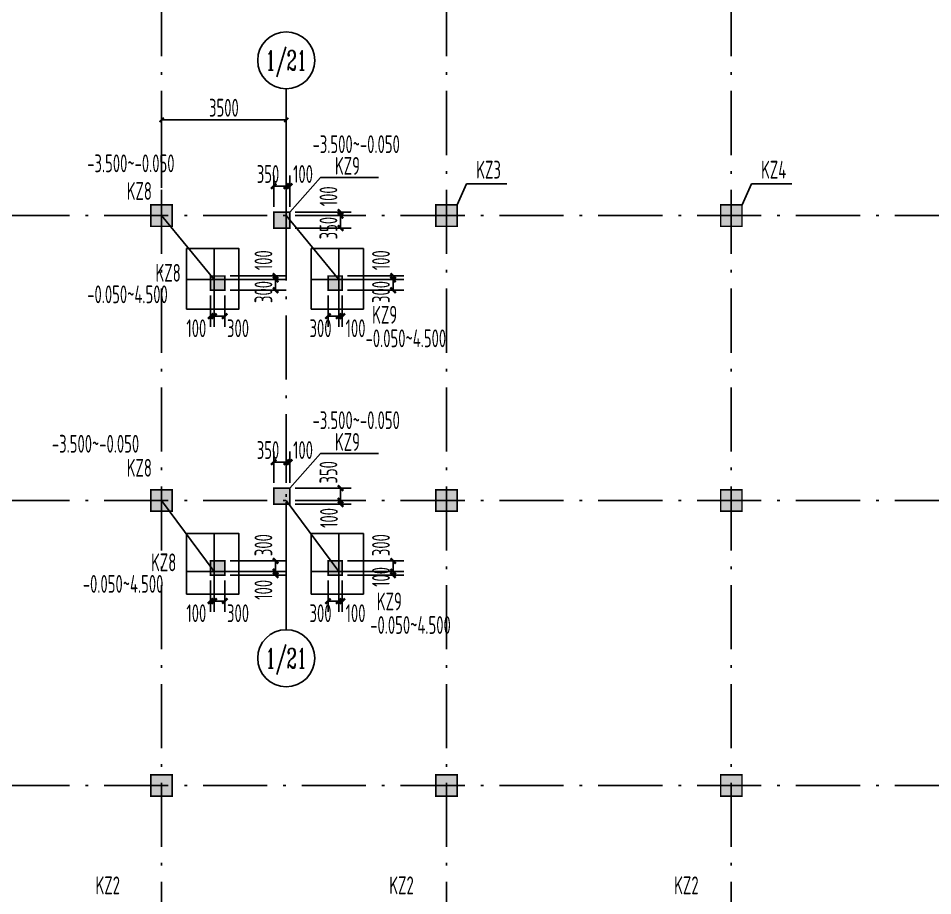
# Model space of a CAD drawing. Extents: x 2468086 to 6957054, y -3413633 to -667223.
# Drawn here: x 5045747 to 5071426, y -1129861 to -1105227 of the extents above; entities that cross this region are included whole.
import ezdxf
from ezdxf.enums import TextEntityAlignment as Align

# ---------------------------------------------------------------- set-up
doc = ezdxf.new("R2010")
doc.units = 0
doc.header["$LTSCALE"] = 100
doc.header["$MEASUREMENT"] = 0
doc.linetypes.add('2', pattern=[18.5, 12, -3, 0.5, -3])
doc.layers.get('DEFPOINTS').update_dxf_attribs({"linetype": 'CONTINUOUS'})
for name, color, linetype in [('AXIS', 3, 'CONTINUOUS'), ('AXIS_TEXT', 7, 'CONTINUOUS'), ('柱', 2, 'CONTINUOUS'), ('柱填充', 43, 'CONTINUOUS'), ('柱编号', 211, 'CONTINUOUS'), ('轴线__尺寸数字', 7, 'CONTINUOUS'), ('轴线__点划线', 252, '2')]:
    doc.layers.add(name, color=color, linetype=linetype)
doc.styles.add('_TCH_AXIS', font='COMPLEX', dxfattribs={"bigfont": 'GBCBIG'})
doc.styles.add('GB', font='gbxwxt.shx', dxfattribs={"width": 0.7, "height": 500, "bigfont": 'gbhzfs.shx'})
doc.dimstyles.new('LYSDIM1', dxfattribs={"dimtxt": 375, "dimasz": 1.5, "dimexe": 300, "dimexo": 150, "dimgap": 90, "dimtad": 1, "dimdec": 0, "dimzin": 0, "dimdsep": 46, "dimtxsty": 'GB', "dimblk1": 'JT', "dimblk2": 'JT', "dimsah": 1, "dimcen": 0, "dimclrt": 7, "dimadec": 0, "dimazin": 0, "dimtfac": 1, "dimtdec": 0, "dimtix": 1, "dimtmove": 2, "dimatfit": 3, "dimldrblk": 'JT', "dimfxl": 1, "dimtolj": 1, "dimtzin": 0, "dimarcsym": 0})

# ---------------------------------------------------------------- blocks, each defined once
blk = doc.blocks.new('JT')
at = {"layer": '轴线__尺寸数字', "const_width": 45}
blk.add_lwpolyline([(-50, -50), (50, 50)], dxfattribs=at)
blk.add_lwpolyline([(-50, -50), (50, 50)], dxfattribs=at)
blk = doc.blocks.new('*D2796')
at = {"layer": 'DEFPOINTS', "color": 0, "transparency": 16777216}
for p in [(5053271, -1108078), (5049771, -1110136), (5053271, -1110136)]:
    blk.add_point(p, dxfattribs=at)
at = {"layer": '轴线__尺寸数字', "color": 0, "lineweight": -2, "transparency": 16777216}
for p, q in [((5049771, -1109986), (5049771, -1107978)), ((5053271, -1109986), (5053271, -1107978)), ((5049772, -1108078), (5053270, -1108078))]:
    blk.add_line(p, q, dxfattribs=at)
at = {"layer": '轴线__尺寸数字', "color": 0, "lineweight": -2, "transparency": 16777216, "xscale": 1.2, "yscale": 1.2, "zscale": 1.2, "rotation": 180}
blk.add_blockref('JT', (5049771, -1108078), dxfattribs=at)
at = {"layer": '轴线__尺寸数字', "color": 0, "lineweight": -2, "transparency": 16777216, "xscale": 1.2, "yscale": 1.2, "zscale": 1.2}
blk.add_blockref('JT', (5053271, -1108078), dxfattribs=at)
at = {"layer": '轴线__尺寸数字', "color": 7, "transparency": 16777216, "insert": (5051521, -1107738), "char_height": 500, "attachment_point": 5, "style": 'GB'}
blk.add_mtext('\\A1;3500', dxfattribs=at)
blk = doc.blocks.new('*D3688')
at = {"layer": 'DEFPOINTS', "color": 0, "transparency": 16777216}
for p in [(5053271, -1109940), (5053271, -1110668), (5053371, -1110668)]:
    blk.add_point(p, dxfattribs=at)
at = {"layer": '柱填充', "color": 0, "lineweight": -2, "transparency": 16777216}
for p, q in [((5053271, -1110518), (5053271, -1109640)), ((5053371, -1110518), (5053371, -1109640)), ((5053269, -1109940), (5053268, -1109940)), ((5053371, -1109940), (5053271, -1109940)), ((5053372, -1109940), (5053374, -1109940))]:
    blk.add_line(p, q, dxfattribs=at)
at = {"layer": '柱填充', "color": 0, "lineweight": -2, "transparency": 16777216, "xscale": 1.5, "yscale": 1.5, "zscale": 1.5}
blk.add_blockref('JT', (5053271, -1109940), dxfattribs=at)
at = {"layer": '柱填充', "color": 0, "lineweight": -2, "transparency": 16777216, "xscale": 1.5, "yscale": 1.5, "zscale": 1.5, "rotation": 180}
blk.add_blockref('JT', (5053371, -1109940), dxfattribs=at)
at = {"layer": '柱填充', "color": 7, "transparency": 16777216, "insert": (5053743, -1109599), "char_height": 500, "attachment_point": 5, "style": 'GB'}
blk.add_mtext('\\A1;100', dxfattribs=at)
blk = doc.blocks.new('*D3689')
at = {"layer": 'DEFPOINTS', "color": 0, "transparency": 16777216}
for p in [(5052921, -1109940), (5052921, -1110668), (5053271, -1110668)]:
    blk.add_point(p, dxfattribs=at)
at = {"layer": '柱填充', "color": 0, "lineweight": -2, "transparency": 16777216}
for p, q in [((5052921, -1110518), (5052921, -1109640)), ((5053271, -1110518), (5053271, -1109640)), ((5053269, -1109940), (5052922, -1109940))]:
    blk.add_line(p, q, dxfattribs=at)
at = {"layer": '柱填充', "color": 0, "lineweight": -2, "transparency": 16777216, "xscale": 1.5, "yscale": 1.5, "zscale": 1.5, "rotation": 180}
blk.add_blockref('JT', (5052921, -1109940), dxfattribs=at)
at = {"layer": '柱填充', "color": 0, "lineweight": -2, "transparency": 16777216, "xscale": 1.5, "yscale": 1.5, "zscale": 1.5}
blk.add_blockref('JT', (5053271, -1109940), dxfattribs=at)
at = {"layer": '柱填充', "color": 7, "transparency": 16777216, "insert": (5052760, -1109599), "char_height": 500, "attachment_point": 5, "style": 'GB'}
blk.add_mtext('\\A1;350', dxfattribs=at)
blk = doc.blocks.new('*D3690')
at = {"layer": 'DEFPOINTS', "color": 0, "transparency": 16777216}
for p in [(5053371, -1110668), (5053371, -1110768), (5054797, -1110768)]:
    blk.add_point(p, dxfattribs=at)
at = {"layer": '柱填充', "color": 0, "lineweight": -2, "transparency": 16777216}
for p, q in [((5053521, -1110668), (5055097, -1110668)), ((5053521, -1110768), (5055097, -1110768)), ((5054797, -1110666), (5054797, -1110665)), ((5054797, -1110668), (5054797, -1110768)), ((5054797, -1110769), (5054797, -1110771))]:
    blk.add_line(p, q, dxfattribs=at)
at = {"layer": '柱填充', "color": 0, "lineweight": -2, "transparency": 16777216, "xscale": 1.5, "yscale": 1.5, "zscale": 1.5}
for p, rotation in [((5054797, -1110668), 270), ((5054797, -1110768), 90)]:
    blk.add_blockref('JT', p, dxfattribs=dict(at, rotation=rotation))
at = {"layer": '柱填充', "color": 7, "transparency": 16777216, "insert": (5054457, -1110225), "char_height": 500, "attachment_point": 5, "rotation": 90, "style": 'GB'}
blk.add_mtext('\\A1;100', dxfattribs=at)
blk = doc.blocks.new('*D3691')
at = {"layer": 'DEFPOINTS', "color": 0, "transparency": 16777216}
for p in [(5053371, -1110768), (5053371, -1111118), (5054797, -1111118)]:
    blk.add_point(p, dxfattribs=at)
at = {"layer": '柱填充', "color": 0, "lineweight": -2, "transparency": 16777216}
for p, q in [((5053521, -1110768), (5055097, -1110768)), ((5054797, -1110769), (5054797, -1111116)), ((5053521, -1111118), (5055097, -1111118))]:
    blk.add_line(p, q, dxfattribs=at)
at = {"layer": '柱填充', "color": 0, "lineweight": -2, "transparency": 16777216, "xscale": 1.5, "yscale": 1.5, "zscale": 1.5}
for p, rotation in [((5054797, -1110768), 90), ((5054797, -1111118), 270)]:
    blk.add_blockref('JT', p, dxfattribs=dict(at, rotation=rotation))
at = {"layer": '柱填充', "color": 7, "transparency": 16777216, "insert": (5054457, -1111118), "char_height": 500, "attachment_point": 5, "rotation": 90, "style": 'GB'}
blk.add_mtext('\\A1;350', dxfattribs=at)
blk = doc.blocks.new('*D3692')
at = {"layer": 'DEFPOINTS', "color": 0, "transparency": 16777216}
for p in [(5054746, -1112862), (5054846, -1112862), (5054746, -1113590)]:
    blk.add_point(p, dxfattribs=at)
at = {"layer": '柱填充', "color": 0, "lineweight": -2, "transparency": 16777216}
for p, q in [((5054746, -1113012), (5054746, -1113890)), ((5054846, -1113012), (5054846, -1113890)), ((5054744, -1113590), (5054743, -1113590)), ((5054846, -1113590), (5054746, -1113590)), ((5054847, -1113590), (5054849, -1113590))]:
    blk.add_line(p, q, dxfattribs=at)
at = {"layer": '柱填充', "color": 0, "lineweight": -2, "transparency": 16777216, "xscale": 1.5, "yscale": 1.5, "zscale": 1.5}
blk.add_blockref('JT', (5054746, -1113590), dxfattribs=at)
at = {"layer": '柱填充', "color": 0, "lineweight": -2, "transparency": 16777216, "xscale": 1.5, "yscale": 1.5, "zscale": 1.5, "rotation": 180}
blk.add_blockref('JT', (5054846, -1113590), dxfattribs=at)
at = {"layer": '柱填充', "color": 7, "transparency": 16777216, "insert": (5055218, -1113930), "char_height": 500, "attachment_point": 5, "style": 'GB'}
blk.add_mtext('\\A1;100', dxfattribs=at)
blk = doc.blocks.new('*D3693')
at = {"layer": 'DEFPOINTS', "color": 0, "transparency": 16777216}
for p in [(5054446, -1112862), (5054746, -1112862), (5054446, -1113590)]:
    blk.add_point(p, dxfattribs=at)
at = {"layer": '柱填充', "color": 0, "lineweight": -2, "transparency": 16777216}
for p, q in [((5054446, -1113012), (5054446, -1113890)), ((5054746, -1113012), (5054746, -1113890)), ((5054744, -1113590), (5054447, -1113590))]:
    blk.add_line(p, q, dxfattribs=at)
at = {"layer": '柱填充', "color": 0, "lineweight": -2, "transparency": 16777216, "xscale": 1.5, "yscale": 1.5, "zscale": 1.5, "rotation": 180}
blk.add_blockref('JT', (5054446, -1113590), dxfattribs=at)
at = {"layer": '柱填充', "color": 0, "lineweight": -2, "transparency": 16777216, "xscale": 1.5, "yscale": 1.5, "zscale": 1.5}
blk.add_blockref('JT', (5054746, -1113590), dxfattribs=at)
at = {"layer": '柱填充', "color": 7, "transparency": 16777216, "insert": (5054235, -1113930), "char_height": 500, "attachment_point": 5, "style": 'GB'}
blk.add_mtext('\\A1;300', dxfattribs=at)
blk = doc.blocks.new('*D3694')
at = {"layer": 'DEFPOINTS', "color": 0, "transparency": 16777216}
for p in [(5054846, -1112462), (5054846, -1112562), (5056273, -1112562)]:
    blk.add_point(p, dxfattribs=at)
at = {"layer": '柱填充', "color": 0, "lineweight": -2, "transparency": 16777216}
for p, q in [((5054996, -1112462), (5056573, -1112462)), ((5054996, -1112562), (5056573, -1112562)), ((5056273, -1112460), (5056273, -1112459)), ((5056273, -1112462), (5056273, -1112562)), ((5056273, -1112563), (5056273, -1112565))]:
    blk.add_line(p, q, dxfattribs=at)
at = {"layer": '柱填充', "color": 0, "lineweight": -2, "transparency": 16777216, "xscale": 1.5, "yscale": 1.5, "zscale": 1.5}
for p, rotation in [((5056273, -1112462), 270), ((5056273, -1112562), 90)]:
    blk.add_blockref('JT', p, dxfattribs=dict(at, rotation=rotation))
at = {"layer": '柱填充', "color": 7, "transparency": 16777216, "insert": (5055932, -1112019), "char_height": 500, "attachment_point": 5, "rotation": 90, "style": 'GB'}
blk.add_mtext('\\A1;100', dxfattribs=at)
blk = doc.blocks.new('*D3695')
at = {"layer": 'DEFPOINTS', "color": 0, "transparency": 16777216}
for p in [(5054846, -1112562), (5054846, -1112862), (5056273, -1112862)]:
    blk.add_point(p, dxfattribs=at)
at = {"layer": '柱填充', "color": 0, "lineweight": -2, "transparency": 16777216}
for p, q in [((5054996, -1112562), (5056573, -1112562)), ((5056273, -1112563), (5056273, -1112860)), ((5054996, -1112862), (5056573, -1112862))]:
    blk.add_line(p, q, dxfattribs=at)
at = {"layer": '柱填充', "color": 0, "lineweight": -2, "transparency": 16777216, "xscale": 1.5, "yscale": 1.5, "zscale": 1.5}
for p, rotation in [((5056273, -1112562), 90), ((5056273, -1112862), 270)]:
    blk.add_blockref('JT', p, dxfattribs=dict(at, rotation=rotation))
at = {"layer": '柱填充', "color": 7, "transparency": 16777216, "insert": (5055932, -1112912), "char_height": 500, "attachment_point": 5, "rotation": 90, "style": 'GB'}
blk.add_mtext('\\A1;300', dxfattribs=at)
blk = doc.blocks.new('*D3696')
at = {"layer": 'DEFPOINTS', "color": 0, "transparency": 16777216}
for p in [(5051246, -1112862), (5051546, -1112862), (5051246, -1113590)]:
    blk.add_point(p, dxfattribs=at)
at = {"layer": '柱填充', "color": 0, "lineweight": -2, "transparency": 16777216}
for p, q in [((5051246, -1113012), (5051246, -1113890)), ((5051546, -1113012), (5051546, -1113890)), ((5051544, -1113590), (5051247, -1113590))]:
    blk.add_line(p, q, dxfattribs=at)
at = {"layer": '柱填充', "color": 0, "lineweight": -2, "transparency": 16777216, "xscale": 1.5, "yscale": 1.5, "zscale": 1.5, "rotation": 180}
blk.add_blockref('JT', (5051246, -1113590), dxfattribs=at)
at = {"layer": '柱填充', "color": 0, "lineweight": -2, "transparency": 16777216, "xscale": 1.5, "yscale": 1.5, "zscale": 1.5}
blk.add_blockref('JT', (5051546, -1113590), dxfattribs=at)
at = {"layer": '柱填充', "color": 7, "transparency": 16777216, "insert": (5051918, -1113930), "char_height": 500, "attachment_point": 5, "style": 'GB'}
blk.add_mtext('\\A1;300', dxfattribs=at)
blk = doc.blocks.new('*D3697')
at = {"layer": 'DEFPOINTS', "color": 0, "transparency": 16777216}
for p in [(5051146, -1112862), (5051246, -1112862), (5051146, -1113590)]:
    blk.add_point(p, dxfattribs=at)
at = {"layer": '柱填充', "color": 0, "lineweight": -2, "transparency": 16777216}
for p, q in [((5051146, -1113012), (5051146, -1113890)), ((5051246, -1113012), (5051246, -1113890)), ((5051144, -1113590), (5051143, -1113590)), ((5051246, -1113590), (5051146, -1113590)), ((5051247, -1113590), (5051249, -1113590))]:
    blk.add_line(p, q, dxfattribs=at)
at = {"layer": '柱填充', "color": 0, "lineweight": -2, "transparency": 16777216, "xscale": 1.5, "yscale": 1.5, "zscale": 1.5}
blk.add_blockref('JT', (5051146, -1113590), dxfattribs=at)
at = {"layer": '柱填充', "color": 0, "lineweight": -2, "transparency": 16777216, "xscale": 1.5, "yscale": 1.5, "zscale": 1.5, "rotation": 180}
blk.add_blockref('JT', (5051246, -1113590), dxfattribs=at)
at = {"layer": '柱填充', "color": 7, "transparency": 16777216, "insert": (5050747, -1113930), "char_height": 500, "attachment_point": 5, "style": 'GB'}
blk.add_mtext('\\A1;100', dxfattribs=at)
blk = doc.blocks.new('*D3698')
at = {"layer": 'DEFPOINTS', "color": 0, "transparency": 16777216}
for p in [(5051546, -1112462), (5051546, -1112562), (5052973, -1112562)]:
    blk.add_point(p, dxfattribs=at)
at = {"layer": '柱填充', "color": 0, "lineweight": -2, "transparency": 16777216}
for p, q in [((5051696, -1112462), (5053273, -1112462)), ((5051696, -1112562), (5053273, -1112562)), ((5052973, -1112460), (5052973, -1112459)), ((5052973, -1112462), (5052973, -1112562)), ((5052973, -1112563), (5052973, -1112565))]:
    blk.add_line(p, q, dxfattribs=at)
at = {"layer": '柱填充', "color": 0, "lineweight": -2, "transparency": 16777216, "xscale": 1.5, "yscale": 1.5, "zscale": 1.5}
for p, rotation in [((5052973, -1112462), 270), ((5052973, -1112562), 90)]:
    blk.add_blockref('JT', p, dxfattribs=dict(at, rotation=rotation))
at = {"layer": '柱填充', "color": 7, "transparency": 16777216, "insert": (5052632, -1112019), "char_height": 500, "attachment_point": 5, "rotation": 90, "style": 'GB'}
blk.add_mtext('\\A1;100', dxfattribs=at)
blk = doc.blocks.new('*D3699')
at = {"layer": 'DEFPOINTS', "color": 0, "transparency": 16777216}
for p in [(5051546, -1112562), (5051546, -1112862), (5052973, -1112862)]:
    blk.add_point(p, dxfattribs=at)
at = {"layer": '柱填充', "color": 0, "lineweight": -2, "transparency": 16777216}
for p, q in [((5051696, -1112562), (5053273, -1112562)), ((5052973, -1112563), (5052973, -1112860)), ((5051696, -1112862), (5053273, -1112862))]:
    blk.add_line(p, q, dxfattribs=at)
at = {"layer": '柱填充', "color": 0, "lineweight": -2, "transparency": 16777216, "xscale": 1.5, "yscale": 1.5, "zscale": 1.5}
for p, rotation in [((5052973, -1112562), 90), ((5052973, -1112862), 270)]:
    blk.add_blockref('JT', p, dxfattribs=dict(at, rotation=rotation))
at = {"layer": '柱填充', "color": 7, "transparency": 16777216, "insert": (5052632, -1112912), "char_height": 500, "attachment_point": 5, "rotation": 90, "style": 'GB'}
blk.add_mtext('\\A1;300', dxfattribs=at)
blk = doc.blocks.new('*D3700')
at = {"layer": 'DEFPOINTS', "color": 0, "transparency": 16777216}
for p in [(5054746, -1120862), (5054846, -1120862), (5054746, -1121590)]:
    blk.add_point(p, dxfattribs=at)
at = {"layer": '柱填充', "color": 0, "lineweight": -2, "transparency": 16777216}
for p, q in [((5054746, -1121012), (5054746, -1121890)), ((5054846, -1121012), (5054846, -1121890)), ((5054744, -1121590), (5054743, -1121590)), ((5054846, -1121590), (5054746, -1121590)), ((5054847, -1121590), (5054849, -1121590))]:
    blk.add_line(p, q, dxfattribs=at)
at = {"layer": '柱填充', "color": 0, "lineweight": -2, "transparency": 16777216, "xscale": 1.5, "yscale": 1.5, "zscale": 1.5}
blk.add_blockref('JT', (5054746, -1121590), dxfattribs=at)
at = {"layer": '柱填充', "color": 0, "lineweight": -2, "transparency": 16777216, "xscale": 1.5, "yscale": 1.5, "zscale": 1.5, "rotation": 180}
blk.add_blockref('JT', (5054846, -1121590), dxfattribs=at)
at = {"layer": '柱填充', "color": 7, "transparency": 16777216, "insert": (5055218, -1121930), "char_height": 500, "attachment_point": 5, "style": 'GB'}
blk.add_mtext('\\A1;100', dxfattribs=at)
blk = doc.blocks.new('*D3701')
at = {"layer": 'DEFPOINTS', "color": 0, "transparency": 16777216}
for p in [(5054446, -1120862), (5054746, -1120862), (5054446, -1121590)]:
    blk.add_point(p, dxfattribs=at)
at = {"layer": '柱填充', "color": 0, "lineweight": -2, "transparency": 16777216}
for p, q in [((5054446, -1121012), (5054446, -1121890)), ((5054746, -1121012), (5054746, -1121890)), ((5054744, -1121590), (5054447, -1121590))]:
    blk.add_line(p, q, dxfattribs=at)
at = {"layer": '柱填充', "color": 0, "lineweight": -2, "transparency": 16777216, "xscale": 1.5, "yscale": 1.5, "zscale": 1.5, "rotation": 180}
blk.add_blockref('JT', (5054446, -1121590), dxfattribs=at)
at = {"layer": '柱填充', "color": 0, "lineweight": -2, "transparency": 16777216, "xscale": 1.5, "yscale": 1.5, "zscale": 1.5}
blk.add_blockref('JT', (5054746, -1121590), dxfattribs=at)
at = {"layer": '柱填充', "color": 7, "transparency": 16777216, "insert": (5054235, -1121930), "char_height": 500, "attachment_point": 5, "style": 'GB'}
blk.add_mtext('\\A1;300', dxfattribs=at)
blk = doc.blocks.new('*D3702')
at = {"layer": 'DEFPOINTS', "color": 0, "transparency": 16777216}
for p in [(5054846, -1120462), (5054846, -1120762), (5056273, -1120762)]:
    blk.add_point(p, dxfattribs=at)
at = {"layer": '柱填充', "color": 0, "lineweight": -2, "transparency": 16777216}
for p, q in [((5054996, -1120462), (5056573, -1120462)), ((5056273, -1120463), (5056273, -1120760)), ((5054996, -1120762), (5056573, -1120762))]:
    blk.add_line(p, q, dxfattribs=at)
at = {"layer": '柱填充', "color": 0, "lineweight": -2, "transparency": 16777216, "xscale": 1.5, "yscale": 1.5, "zscale": 1.5}
for p, rotation in [((5056273, -1120462), 90), ((5056273, -1120762), 270)]:
    blk.add_blockref('JT', p, dxfattribs=dict(at, rotation=rotation))
at = {"layer": '柱填充', "color": 7, "transparency": 16777216, "insert": (5055932, -1120019), "char_height": 500, "attachment_point": 5, "rotation": 90, "style": 'GB'}
blk.add_mtext('\\A1;300', dxfattribs=at)
blk = doc.blocks.new('*D3703')
at = {"layer": 'DEFPOINTS', "color": 0, "transparency": 16777216}
for p in [(5054846, -1120762), (5054846, -1120862), (5056273, -1120862)]:
    blk.add_point(p, dxfattribs=at)
at = {"layer": '柱填充', "color": 0, "lineweight": -2, "transparency": 16777216}
for p, q in [((5054996, -1120762), (5056573, -1120762)), ((5054996, -1120862), (5056573, -1120862)), ((5056273, -1120760), (5056273, -1120759)), ((5056273, -1120762), (5056273, -1120862)), ((5056273, -1120863), (5056273, -1120865))]:
    blk.add_line(p, q, dxfattribs=at)
at = {"layer": '柱填充', "color": 0, "lineweight": -2, "transparency": 16777216, "xscale": 1.5, "yscale": 1.5, "zscale": 1.5}
for p, rotation in [((5056273, -1120762), 270), ((5056273, -1120862), 90)]:
    blk.add_blockref('JT', p, dxfattribs=dict(at, rotation=rotation))
at = {"layer": '柱填充', "color": 7, "transparency": 16777216, "insert": (5055932, -1120912), "char_height": 500, "attachment_point": 5, "rotation": 90, "style": 'GB'}
blk.add_mtext('\\A1;100', dxfattribs=at)
blk = doc.blocks.new('*D3704')
at = {"layer": 'DEFPOINTS', "color": 0, "transparency": 16777216}
for p in [(5051246, -1120862), (5051546, -1120862), (5051246, -1121590)]:
    blk.add_point(p, dxfattribs=at)
at = {"layer": '柱填充', "color": 0, "lineweight": -2, "transparency": 16777216}
for p, q in [((5051246, -1121012), (5051246, -1121890)), ((5051546, -1121012), (5051546, -1121890)), ((5051544, -1121590), (5051247, -1121590))]:
    blk.add_line(p, q, dxfattribs=at)
at = {"layer": '柱填充', "color": 0, "lineweight": -2, "transparency": 16777216, "xscale": 1.5, "yscale": 1.5, "zscale": 1.5, "rotation": 180}
blk.add_blockref('JT', (5051246, -1121590), dxfattribs=at)
at = {"layer": '柱填充', "color": 0, "lineweight": -2, "transparency": 16777216, "xscale": 1.5, "yscale": 1.5, "zscale": 1.5}
blk.add_blockref('JT', (5051546, -1121590), dxfattribs=at)
at = {"layer": '柱填充', "color": 7, "transparency": 16777216, "insert": (5051918, -1121930), "char_height": 500, "attachment_point": 5, "style": 'GB'}
blk.add_mtext('\\A1;300', dxfattribs=at)
blk = doc.blocks.new('*D3705')
at = {"layer": 'DEFPOINTS', "color": 0, "transparency": 16777216}
for p in [(5051146, -1120862), (5051246, -1120862), (5051146, -1121590)]:
    blk.add_point(p, dxfattribs=at)
at = {"layer": '柱填充', "color": 0, "lineweight": -2, "transparency": 16777216}
for p, q in [((5051146, -1121012), (5051146, -1121890)), ((5051246, -1121012), (5051246, -1121890)), ((5051144, -1121590), (5051143, -1121590)), ((5051246, -1121590), (5051146, -1121590)), ((5051247, -1121590), (5051249, -1121590))]:
    blk.add_line(p, q, dxfattribs=at)
at = {"layer": '柱填充', "color": 0, "lineweight": -2, "transparency": 16777216, "xscale": 1.5, "yscale": 1.5, "zscale": 1.5}
blk.add_blockref('JT', (5051146, -1121590), dxfattribs=at)
at = {"layer": '柱填充', "color": 0, "lineweight": -2, "transparency": 16777216, "xscale": 1.5, "yscale": 1.5, "zscale": 1.5, "rotation": 180}
blk.add_blockref('JT', (5051246, -1121590), dxfattribs=at)
at = {"layer": '柱填充', "color": 7, "transparency": 16777216, "insert": (5050747, -1121930), "char_height": 500, "attachment_point": 5, "style": 'GB'}
blk.add_mtext('\\A1;100', dxfattribs=at)
blk = doc.blocks.new('*D3706')
at = {"layer": 'DEFPOINTS', "color": 0, "transparency": 16777216}
for p in [(5051546, -1120462), (5051546, -1120762), (5052973, -1120762)]:
    blk.add_point(p, dxfattribs=at)
at = {"layer": '柱填充', "color": 0, "lineweight": -2, "transparency": 16777216}
for p, q in [((5051696, -1120462), (5053273, -1120462)), ((5052973, -1120463), (5052973, -1120760)), ((5051696, -1120762), (5053273, -1120762))]:
    blk.add_line(p, q, dxfattribs=at)
at = {"layer": '柱填充', "color": 0, "lineweight": -2, "transparency": 16777216, "xscale": 1.5, "yscale": 1.5, "zscale": 1.5}
for p, rotation in [((5052973, -1120462), 90), ((5052973, -1120762), 270)]:
    blk.add_blockref('JT', p, dxfattribs=dict(at, rotation=rotation))
at = {"layer": '柱填充', "color": 7, "transparency": 16777216, "insert": (5052632, -1120019), "char_height": 500, "attachment_point": 5, "rotation": 90, "style": 'GB'}
blk.add_mtext('\\A1;300', dxfattribs=at)
blk = doc.blocks.new('*D3707')
at = {"layer": 'DEFPOINTS', "color": 0, "transparency": 16777216}
for p in [(5051546, -1120762), (5051546, -1120862), (5052973, -1120862)]:
    blk.add_point(p, dxfattribs=at)
at = {"layer": '柱填充', "color": 0, "lineweight": -2, "transparency": 16777216}
for p, q in [((5051696, -1120762), (5053273, -1120762)), ((5051696, -1120862), (5053273, -1120862)), ((5052973, -1120760), (5052973, -1120759)), ((5052973, -1120762), (5052973, -1120862)), ((5052973, -1120863), (5052973, -1120865))]:
    blk.add_line(p, q, dxfattribs=at)
at = {"layer": '柱填充', "color": 0, "lineweight": -2, "transparency": 16777216, "xscale": 1.5, "yscale": 1.5, "zscale": 1.5}
for p, rotation in [((5052973, -1120762), 270), ((5052973, -1120862), 90)]:
    blk.add_blockref('JT', p, dxfattribs=dict(at, rotation=rotation))
at = {"layer": '柱填充', "color": 7, "transparency": 16777216, "insert": (5052632, -1121273), "char_height": 500, "attachment_point": 5, "rotation": 90, "style": 'GB'}
blk.add_mtext('\\A1;100', dxfattribs=at)
blk = doc.blocks.new('*D3712')
at = {"layer": 'DEFPOINTS', "color": 0, "transparency": 16777216}
for p in [(5053271, -1117690), (5053271, -1118418), (5053371, -1118418)]:
    blk.add_point(p, dxfattribs=at)
at = {"layer": '柱填充', "color": 0, "lineweight": -2, "transparency": 16777216}
for p, q in [((5053271, -1118268), (5053271, -1117390)), ((5053371, -1118268), (5053371, -1117390)), ((5053269, -1117690), (5053268, -1117690)), ((5053371, -1117690), (5053271, -1117690)), ((5053372, -1117690), (5053374, -1117690))]:
    blk.add_line(p, q, dxfattribs=at)
at = {"layer": '柱填充', "color": 0, "lineweight": -2, "transparency": 16777216, "xscale": 1.5, "yscale": 1.5, "zscale": 1.5}
blk.add_blockref('JT', (5053271, -1117690), dxfattribs=at)
at = {"layer": '柱填充', "color": 0, "lineweight": -2, "transparency": 16777216, "xscale": 1.5, "yscale": 1.5, "zscale": 1.5, "rotation": 180}
blk.add_blockref('JT', (5053371, -1117690), dxfattribs=at)
at = {"layer": '柱填充', "color": 7, "transparency": 16777216, "insert": (5053743, -1117349), "char_height": 500, "attachment_point": 5, "style": 'GB'}
blk.add_mtext('\\A1;100', dxfattribs=at)
blk = doc.blocks.new('*D3713')
at = {"layer": 'DEFPOINTS', "color": 0, "transparency": 16777216}
for p in [(5052921, -1117690), (5052921, -1118418), (5053271, -1118418)]:
    blk.add_point(p, dxfattribs=at)
at = {"layer": '柱填充', "color": 0, "lineweight": -2, "transparency": 16777216}
for p, q in [((5052921, -1118268), (5052921, -1117390)), ((5053271, -1118268), (5053271, -1117390)), ((5053269, -1117690), (5052922, -1117690))]:
    blk.add_line(p, q, dxfattribs=at)
at = {"layer": '柱填充', "color": 0, "lineweight": -2, "transparency": 16777216, "xscale": 1.5, "yscale": 1.5, "zscale": 1.5, "rotation": 180}
blk.add_blockref('JT', (5052921, -1117690), dxfattribs=at)
at = {"layer": '柱填充', "color": 0, "lineweight": -2, "transparency": 16777216, "xscale": 1.5, "yscale": 1.5, "zscale": 1.5}
blk.add_blockref('JT', (5053271, -1117690), dxfattribs=at)
at = {"layer": '柱填充', "color": 7, "transparency": 16777216, "insert": (5052760, -1117349), "char_height": 500, "attachment_point": 5, "style": 'GB'}
blk.add_mtext('\\A1;350', dxfattribs=at)
blk = doc.blocks.new('*D3714')
at = {"layer": 'DEFPOINTS', "color": 0, "transparency": 16777216}
for p in [(5053371, -1118418), (5053371, -1118768), (5054797, -1118768)]:
    blk.add_point(p, dxfattribs=at)
at = {"layer": '柱填充', "color": 0, "lineweight": -2, "transparency": 16777216}
for p, q in [((5053521, -1118418), (5055097, -1118418)), ((5054797, -1118419), (5054797, -1118766)), ((5053521, -1118768), (5055097, -1118768))]:
    blk.add_line(p, q, dxfattribs=at)
at = {"layer": '柱填充', "color": 0, "lineweight": -2, "transparency": 16777216, "xscale": 1.5, "yscale": 1.5, "zscale": 1.5}
for p, rotation in [((5054797, -1118418), 90), ((5054797, -1118768), 270)]:
    blk.add_blockref('JT', p, dxfattribs=dict(at, rotation=rotation))
at = {"layer": '柱填充', "color": 7, "transparency": 16777216, "insert": (5054457, -1117975), "char_height": 500, "attachment_point": 5, "rotation": 90, "style": 'GB'}
blk.add_mtext('\\A1;350', dxfattribs=at)
blk = doc.blocks.new('*D3715')
at = {"layer": 'DEFPOINTS', "color": 0, "transparency": 16777216}
for p in [(5053371, -1118768), (5053371, -1118868), (5054797, -1118868)]:
    blk.add_point(p, dxfattribs=at)
at = {"layer": '柱填充', "color": 0, "lineweight": -2, "transparency": 16777216}
for p, q in [((5053521, -1118768), (5055097, -1118768)), ((5054797, -1118766), (5054797, -1118765)), ((5054797, -1118768), (5054797, -1118868)), ((5053521, -1118868), (5055097, -1118868)), ((5054797, -1118869), (5054797, -1118871))]:
    blk.add_line(p, q, dxfattribs=at)
at = {"layer": '柱填充', "color": 0, "lineweight": -2, "transparency": 16777216, "xscale": 1.5, "yscale": 1.5, "zscale": 1.5}
for p, rotation in [((5054797, -1118768), 270), ((5054797, -1118868), 90)]:
    blk.add_blockref('JT', p, dxfattribs=dict(at, rotation=rotation))
at = {"layer": '柱填充', "color": 7, "transparency": 16777216, "insert": (5054472, -1119256), "char_height": 500, "attachment_point": 5, "rotation": 90, "style": 'GB'}
blk.add_mtext('\\A1;100', dxfattribs=at)

msp = doc.modelspace()

# ---------------------------------------------------------------- hatches: boundary and pattern name
at = {"layer": '柱填充'}
for points in [[(5049470.8, -1110467.8), (5049470.8, -1111067.8), (5050070.8, -1111067.8), (5050070.8, -1110467.8)], [(5057470.8, -1110467.8), (5057470.8, -1111067.8), (5058070.8, -1111067.8), (5058070.8, -1110467.8)], [(5065470.8, -1110467.8), (5065470.8, -1111067.8), (5066070.8, -1111067.8), (5066070.8, -1110467.8)], [(5052920.8, -1110667.8), (5052920.8, -1111117.8), (5053370.8, -1111117.8), (5053370.8, -1110667.8)], [(5051146, -1112461.9), (5051146, -1112861.9), (5051546, -1112861.9), (5051546, -1112461.9)], [(5054446, -1112461.9), (5054446, -1112861.9), (5054846, -1112861.9), (5054846, -1112461.9)], [(5049470.8, -1118467.8), (5049470.8, -1119067.8), (5050070.8, -1119067.8), (5050070.8, -1118467.8)], [(5052920.8, -1118417.8), (5052920.8, -1118867.8), (5053370.8, -1118867.8), (5053370.8, -1118417.8)], [(5057470.8, -1118467.8), (5057470.8, -1119067.8), (5058070.8, -1119067.8), (5058070.8, -1118467.8)], [(5065470.8, -1118467.8), (5065470.8, -1119067.8), (5066070.8, -1119067.8), (5066070.8, -1118467.8)], [(5051146, -1120461.9), (5051146, -1120861.9), (5051546, -1120861.9), (5051546, -1120461.9)], [(5054446, -1120461.9), (5054446, -1120861.9), (5054846, -1120861.9), (5054846, -1120461.9)], [(5049470.8, -1126467.8), (5049470.8, -1127067.8), (5050070.8, -1127067.8), (5050070.8, -1126467.8)], [(5057470.8, -1126467.8), (5057470.8, -1127067.8), (5058070.8, -1127067.8), (5058070.8, -1126467.8)], [(5065470.8, -1126467.8), (5065470.8, -1127067.8), (5066070.8, -1127067.8), (5066070.8, -1126467.8)]]:
    msp.add_hatch(color=256, dxfattribs=at).paths.add_polyline_path(points)

# ---------------------------------------------------------------- linework, layer by layer
at = {"layer": 'AXIS'}
for p, q in [((5053270.8, -1110792), (5053270.8, -1107208.4)), ((5053270.8, -1118809.6), (5053270.8, -1122393.1))]:
    msp.add_line(p, q, dxfattribs=at)
for centre in [(5053270.8, -1106408.4), (5053270.8, -1123193.1)]:
    msp.add_circle(centre, 800, dxfattribs=at)
at = {"layer": '柱', "const_width": 45}
for points in [[(5049470.8, -1110467.8), (5049470.8, -1111067.8), (5050070.8, -1111067.8), (5050070.8, -1110467.8), (5049470.8, -1110467.8)], [(5057470.8, -1110467.8), (5057470.8, -1111067.8), (5058070.8, -1111067.8), (5058070.8, -1110467.8), (5057470.8, -1110467.8)], [(5065470.8, -1110467.8), (5065470.8, -1111067.8), (5066070.8, -1111067.8), (5066070.8, -1110467.8), (5065470.8, -1110467.8)], [(5052920.8, -1110667.8), (5052920.8, -1111117.8), (5053370.8, -1111117.8), (5053370.8, -1110667.8), (5052920.8, -1110667.8)], [(5051146, -1112461.9), (5051146, -1112861.9), (5051546, -1112861.9), (5051546, -1112461.9), (5051146, -1112461.9)], [(5054446, -1112461.9), (5054446, -1112861.9), (5054846, -1112861.9), (5054846, -1112461.9), (5054446, -1112461.9)], [(5049470.8, -1118467.8), (5049470.8, -1119067.8), (5050070.8, -1119067.8), (5050070.8, -1118467.8), (5049470.8, -1118467.8)], [(5052920.8, -1118417.8), (5052920.8, -1118867.8), (5053370.8, -1118867.8), (5053370.8, -1118417.8), (5052920.8, -1118417.8)], [(5057470.8, -1118467.8), (5057470.8, -1119067.8), (5058070.8, -1119067.8), (5058070.8, -1118467.8), (5057470.8, -1118467.8)], [(5065470.8, -1118467.8), (5065470.8, -1119067.8), (5066070.8, -1119067.8), (5066070.8, -1118467.8), (5065470.8, -1118467.8)], [(5051146, -1120461.9), (5051146, -1120861.9), (5051546, -1120861.9), (5051546, -1120461.9), (5051146, -1120461.9)], [(5054446, -1120461.9), (5054446, -1120861.9), (5054846, -1120861.9), (5054846, -1120461.9), (5054446, -1120461.9)], [(5049470.8, -1126467.8), (5049470.8, -1127067.8), (5050070.8, -1127067.8), (5050070.8, -1126467.8), (5049470.8, -1126467.8)], [(5057470.8, -1126467.8), (5057470.8, -1127067.8), (5058070.8, -1127067.8), (5058070.8, -1126467.8), (5057470.8, -1126467.8)], [(5065470.8, -1126467.8), (5065470.8, -1127067.8), (5066070.8, -1127067.8), (5066070.8, -1126467.8), (5065470.8, -1126467.8)]]:
    msp.add_lwpolyline(points, dxfattribs=at)
at = {"layer": '柱填充'}
for p, q in [((5053370.8, -1110667.8), (5054235.7, -1109699.7)), ((5054235.7, -1109699.7), (5055860.3, -1109699.7)), ((5049770.8, -1110767.8), (5051246, -1112562)), ((5053270.8, -1110767.8), (5054746, -1112562)), ((5053370.8, -1118417.8), (5054235.7, -1117449.7)), ((5054235.7, -1117449.7), (5055860.3, -1117449.7)), ((5049770.8, -1118767.8), (5051246, -1120762)), ((5053270.8, -1118767.8), (5054746, -1120762))]:
    msp.add_line(p, q, dxfattribs=at)
for points in [[(5050474, -1111693.1), (5051940.7, -1111693.1), (5051940.7, -1113392.9), (5050474, -1113392.9)], [(5053974, -1111693.1), (5055440.7, -1111693.1), (5055440.7, -1113392.9), (5053974, -1113392.9)], [(5050474, -1119693.1), (5051940.7, -1119693.1), (5051940.7, -1121392.9), (5050474, -1121392.9)], [(5053974, -1119693.1), (5055440.7, -1119693.1), (5055440.7, -1121392.9), (5053974, -1121392.9)]]:
    msp.add_lwpolyline(points, close=True, dxfattribs=at)
at = {"layer": '柱编号'}
for p, q in [((5058070.8, -1110467.8), (5058334.9, -1109871.6)), ((5058334.9, -1109871.6), (5059467.1, -1109871.6)), ((5066070.8, -1110467.8), (5066334.9, -1109871.6)), ((5066334.9, -1109871.6), (5067467.1, -1109871.6))]:
    msp.add_line(p, q, dxfattribs=at)
at = {"layer": '轴线__点划线', "ltscale": 1.5}
for p, q in [((5049770.8, -1131267.8), (5049770.8, -1100139.4)), ((5057770.8, -1131267.8), (5057770.8, -1100139.4)), ((5065770.8, -1131267.8), (5065770.8, -1100139.4)), ((4923285.1, -1110767.8), (5210016.5, -1110767.8)), ((5053270.8, -1110792), (5053270.8, -1118809.6)), ((5051246, -1113392.9), (5051246, -1111693.1)), ((5054746, -1113392.9), (5054746, -1111693.1)), ((5050474, -1112562), (5051940.7, -1112562)), ((5053974, -1112562), (5055440.7, -1112562)), ((4923285.1, -1118767.8), (5210016.5, -1118767.8)), ((5051246, -1121392.9), (5051246, -1119693.1)), ((5054746, -1121392.9), (5054746, -1119693.1)), ((5050474, -1120762), (5051940.7, -1120762)), ((5053974, -1120762), (5055440.7, -1120762)), ((4923285.1, -1126767.8), (5210016.5, -1126767.8))]:
    msp.add_line(p, q, dxfattribs=at)

# ---------------------------------------------------------------- texts
at = {"layer": 'AXIS_TEXT', "style": '_TCH_AXIS', "width": 0.666193}
for p, p2 in [((5052693.3, -1106684.3), (5053848.3, -1106684.3)), ((5052693.3, -1123468.9), (5053848.3, -1123468.9))]:
    msp.add_text('1/21', height=551.65, dxfattribs=at).set_placement(p, p2, align=Align.FIT)
at = {"layer": '柱编号', "style": 'GB', "width": 0.7}
for s, p in [('-3.500~-0.050', (5054011.7, -1109011.5)), ('-3.500~-0.050', (5047683.6, -1109549.2)), ('KZ9', (5054640.2, -1109621.4)), ('KZ3', (5058608.1, -1109728.3)), ('KZ4', (5066608.1, -1109728.3)), ('KZ8', (5048791.6, -1110326.6)), ('KZ8', (5049601.1, -1112623.5)), ('-0.050~4.500', (5047683.6, -1113227.7)), ('KZ9', (5055685.5, -1113800.4)), ('-0.050~4.500', (5055500, -1114462.4)), ('-3.500~-0.050', (5054011.7, -1116761.5)), ('-3.500~-0.050', (5046691.4, -1117422.7)), ('KZ9', (5054640.2, -1117371.4)), ('KZ8', (5048791.6, -1118097.8)), ('KZ8', (5049476.9, -1120753)), ('-0.050~4.500', (5047559.3, -1121357.2)), ('KZ9', (5055816.4, -1121849.5)), ('-0.050~4.500', (5055630.9, -1122511.5)), ('KZ2', (5047916.7, -1129820.2)), ('KZ2', (5056166.7, -1129820.2)), ('KZ2', (5064166.7, -1129820.2))]:
    msp.add_text(s, height=500, dxfattribs=at).set_placement(p)

# ---------------------------------------------------------------- dimensions: what is measured, and where the dimension line sits
at = {"layer": '柱填充'}
for base, p1, p2, picture, middle in [((5052920.8, -1109939.6), (5053270.8, -1110667.8), (5052920.8, -1110667.8), '*D3689', (5052759.6, -1109599.5)), ((5053270.8, -1109939.6), (5053370.8, -1110667.8), (5053270.8, -1110667.8), '*D3688', (5053742.5, -1109599.5)), ((5051146, -1113590.1), (5051246, -1112861.9), (5051146, -1112861.9), '*D3697', (5050746.7, -1113930.2)), ((5051246, -1113590.1), (5051546, -1112861.9), (5051246, -1112861.9), '*D3696', (5051917.7, -1113930.2)), ((5054446, -1113590.1), (5054746, -1112861.9), (5054446, -1112861.9), '*D3693', (5054234.8, -1113930.2)), ((5054746, -1113590.1), (5054846, -1112861.9), (5054746, -1112861.9), '*D3692', (5055217.7, -1113930.2)), ((5052920.8, -1117689.6), (5053270.8, -1118417.8), (5052920.8, -1118417.8), '*D3713', (5052759.6, -1117349.5)), ((5053270.8, -1117689.6), (5053370.8, -1118417.8), (5053270.8, -1118417.8), '*D3712', (5053742.5, -1117349.5)), ((5051146, -1121590.1), (5051246, -1120861.9), (5051146, -1120861.9), '*D3705', (5050746.7, -1121930.2)), ((5051246, -1121590.1), (5051546, -1120861.9), (5051246, -1120861.9), '*D3704', (5051917.7, -1121930.2)), ((5054446, -1121590.1), (5054746, -1120861.9), (5054446, -1120861.9), '*D3701', (5054234.8, -1121930.2)), ((5054746, -1121590.1), (5054846, -1120861.9), (5054746, -1120861.9), '*D3700', (5055217.7, -1121930.2))]:
    dim = msp.add_linear_dim(base=base, p1=p1, p2=p2, dimstyle='LYSDIM1', override={"dimtxt": 500}, dxfattribs=at)
    dim.commit()
    dim.dimension.update_dxf_attribs({"geometry": picture, "text_midpoint": middle, "dimtype": 128})
for base, p1, p2, picture, middle in [((5054797.4, -1110767.8), (5053370.8, -1110667.8), (5053370.8, -1110767.8), '*D3690', (5054457.3, -1110225.2)), ((5054797.4, -1111117.8), (5053370.8, -1110767.8), (5053370.8, -1111117.8), '*D3691', (5054457.3, -1111117.8)), ((5052972.5, -1112562), (5051546, -1112461.9), (5051546, -1112562), '*D3698', (5052632.4, -1112019.4)), ((5056272.5, -1112562), (5054846, -1112461.9), (5054846, -1112562), '*D3694', (5055932.4, -1112019.4)), ((5052972.5, -1112861.9), (5051546, -1112562), (5051546, -1112861.9), '*D3699', (5052632.4, -1112911.9)), ((5056272.5, -1112861.9), (5054846, -1112562), (5054846, -1112861.9), '*D3695', (5055932.4, -1112911.9)), ((5054797.4, -1118767.8), (5053370.8, -1118417.8), (5053370.8, -1118767.8), '*D3714', (5054457.3, -1117975.2)), ((5054797.4, -1118867.8), (5053370.8, -1118767.8), (5053370.8, -1118867.8), '*D3715', (5054471.7, -1119255.6)), ((5052972.5, -1120762), (5051546, -1120461.9), (5051546, -1120762), '*D3706', (5052632.4, -1120019.4)), ((5056272.5, -1120762), (5054846, -1120461.9), (5054846, -1120762), '*D3702', (5055932.4, -1120019.4)), ((5056272.5, -1120861.9), (5054846, -1120762), (5054846, -1120861.9), '*D3703', (5055932.4, -1120911.9)), ((5052972.5, -1120861.9), (5051546, -1120762), (5051546, -1120861.9), '*D3707', (5052632.4, -1121272.8))]:
    dim = msp.add_linear_dim(base=base, p1=p1, p2=p2, angle=90, dimstyle='LYSDIM1', override={"dimtxt": 500}, dxfattribs=at)
    dim.commit()
    dim.dimension.update_dxf_attribs({"geometry": picture, "text_midpoint": middle, "dimtype": 128})
at = {"layer": '轴线__尺寸数字', "color": 7}
dim = msp.add_aligned_dim(p1=(5049770.8, -1110136), p2=(5053270.8, -1110136), distance=2058.1, dimstyle='LYSDIM1', override={"dimtxt": 300, "dimasz": 1.2, "dimexe": 100}, dxfattribs=at)
dim.commit()
dim.dimension.update_dxf_attribs({"geometry": '*D2796', "text_midpoint": (5051520.8, -1107737.8)})

doc.saveas('drawing.dxf')
